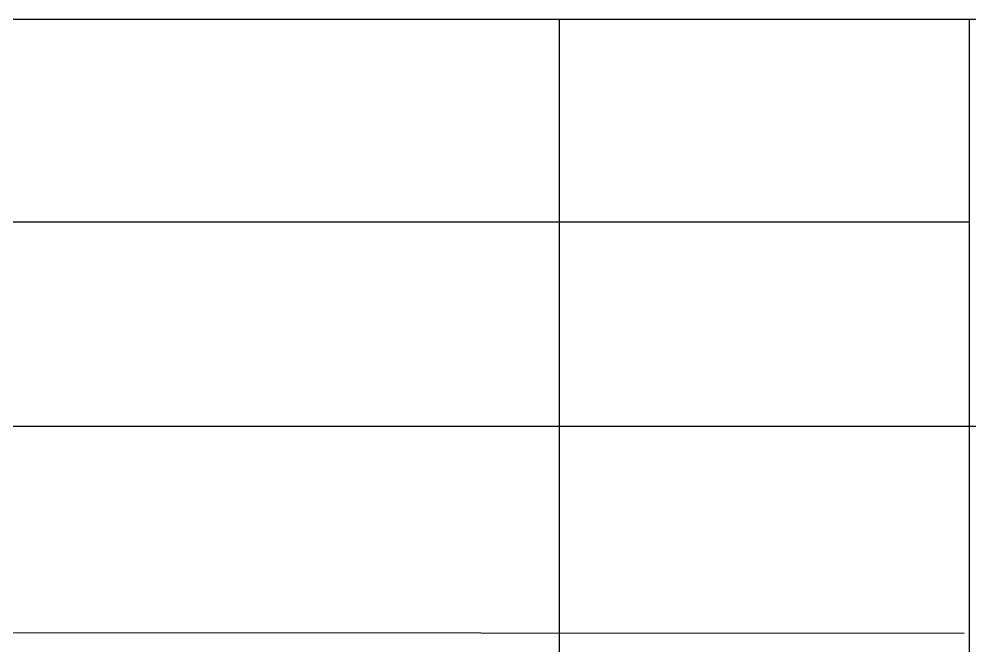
# Model space of a CAD drawing. Header units: millimetres. Extents: x 806395 to 2097197, y -233789 to 193681.
# Drawn here: x 2085906 to 2087678, y -198216 to -197048 of the extents above; entities that cross this region are included whole.
import ezdxf

# ---------------------------------------------------------------- set-up
doc = ezdxf.new("R2010")
doc.units = ezdxf.units.MM

# ---------------------------------------------------------------- blocks, each defined once
blk = doc.blocks.new('ntnntyht')
at = {"lineweight": 25, "ltscale": 15}
for p, q in [((1983715.1, -44360.7), (2003044.9, -44360.7)), ((1989459.2, -50104.7), (1989459.2, -44360.9)), ((1990506.7, -44360.9), (1990506.7, -50106.1)), ((1983723.2, -44879.2), (1990506.7, -44879.2)), ((1983723.2, -45401.6), (1990506.7, -45401.6)), ((1990506.7, -45401.6), (2003046.2, -45401.6)), ((1990494, -45931.4), (1983713.7, -45926.7))]:
    blk.add_line(p, q, dxfattribs=at)
at = {"lineweight": 5, "ltscale": 15}
for p, q in [((1989461.8, -44360.9), (1990506.7, -44360.9)), ((1990499.8, -44879.3), (1990499.8, -44879.3))]:
    blk.add_line(p, q, dxfattribs=at)

msp = doc.modelspace()

# ---------------------------------------------------------------- block references
at = {"color": 3, "xscale": 0.7289187790998448, "yscale": 0.7289187790998448, "zscale": 0.7289187790998448}
msp.add_blockref('ntnntyht', (636758.917, -164712.181), dxfattribs=at)

doc.saveas('drawing.dxf')
